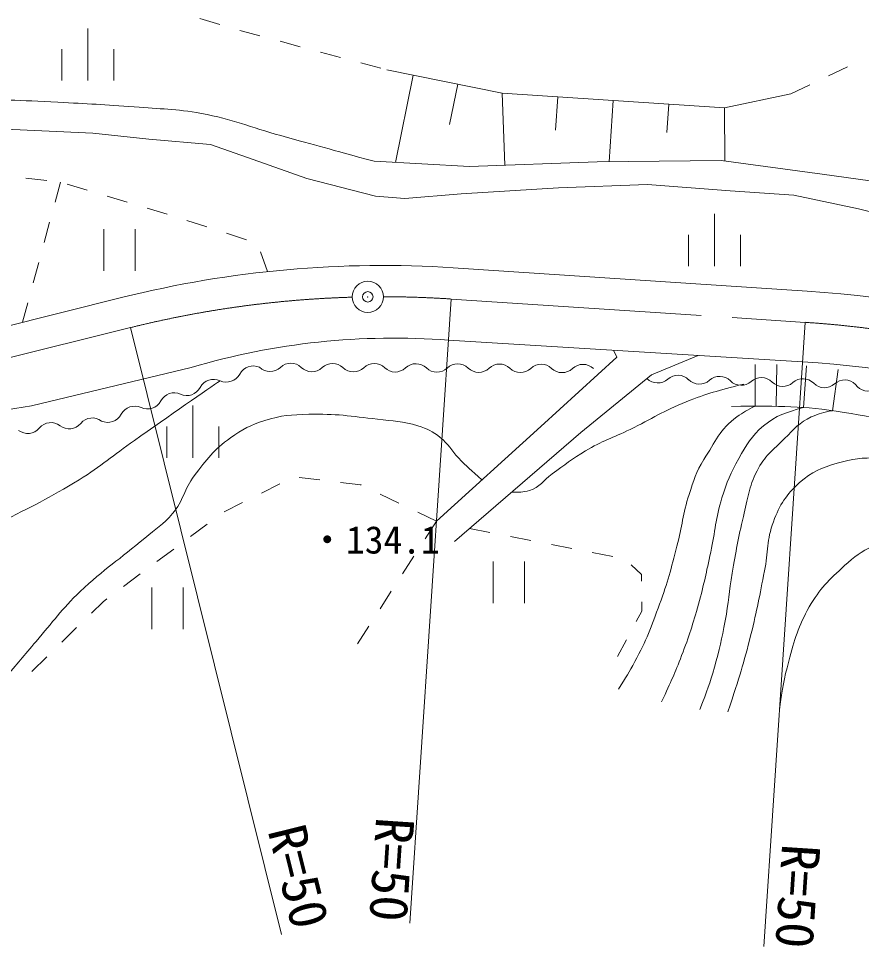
# Model space of a CAD drawing. Units: millimetres, scale not verified. Extents: x 40000 to 680000, y 20000 to 380000.
# Drawn here: x 454117 to 494513, y 271418 to 315924 of the extents above; entities that cross this region are included whole.
import ezdxf
from ezdxf.enums import TextEntityAlignment as Align

# ---------------------------------------------------------------- set-up
doc = ezdxf.new("R2010")
doc.units = ezdxf.units.MM
doc.header["$LTSCALE"] = 1000
doc.header["$PDMODE"] = 32
doc.header["$PDSIZE"] = 500
doc.linetypes.add('CHAIN', pattern=[18.5, 12, -1.5, 3.5, -1.5])
for name, color, linetype, lineweight in [('M-BGD', 7, 'Continuous', 13), ('M-BMK', 2, 'CHAIN', 13), ('M-BMK-SRVR', 3, 'Continuous', 13)]:
    doc.layers.add(name, color=color, linetype=linetype, lineweight=lineweight)
doc.styles.add('ＭＳ ゴシック', font='')
doc.styles.get('ＭＳ ゴシック').set_extended_font_data('MS Gothic')

msp = doc.modelspace()

# ---------------------------------------------------------------- linework, layer by layer
at = {"layer": 'M-BGD'}
for p, q in [((462806, 315924), (463764, 315638)), ((457437, 312951), (457437, 315451)), ((464722, 315352), (464851, 315313)), ((464851, 315313), (465687, 315090)), ((466653, 314832), (467619, 314573)), ((456187, 312951), (456187, 314451)), ((458687, 312951), (458687, 314451)), ((468585, 314315), (469551, 314057)), ((470517, 313799), (471483, 313540)), ((471769, 313464), (477292, 312352)), ((492938, 313182), (493839, 313615)), ((473031, 313210), (472188, 309021)), ((475162, 312781), (474772, 310842)), ((491135, 312316), (492036, 312749)), ((477292, 312352), (487943, 311635)), ((477416, 308891), (477292, 312352)), ((479955, 312173), (479847, 310573)), ((482618, 311993), (482420, 309056)), ((487943, 311635), (491135, 312316)), ((485280, 311814), (485189, 310451)), ((487974, 309096), (487943, 311635)), ((457672, 310433), (451773, 310687)), ((460366, 310141), (457672, 310433)), ((463316, 309886), (460366, 310141)), ((465355, 309158), (463316, 309886)), ((467940, 308248), (465355, 309158)), ((471163, 309076), (475732, 308830)), ((475732, 308830), (481849, 309049)), ((481849, 309049), (487785, 309122)), ((487785, 309122), (492627, 308466)), ((492627, 308466), (496523, 307920)), ((455465, 308159), (454472, 308276)), ((456129, 308080), (455867, 307115)), ((457403, 307696), (456446, 307985)), ((471217, 307410), (467940, 308248)), ((479992, 307811), (475332, 307520)), ((484253, 307957), (479992, 307811)), ((488222, 307665), (484253, 307957)), ((491280, 307447), (488222, 307665)), ((459318, 307119), (458361, 307407)), ((472637, 307301), (471217, 307410)), ((475332, 307520), (472637, 307301)), ((494375, 306791), (491280, 307447)), ((461233, 306542), (460276, 306830)), ((497361, 306063), (494375, 306791)), ((463138, 305932), (462186, 306240)), ((487468, 304054), (487468, 306554)), ((455605, 306150), (455344, 305185)), ((458207, 305829), (458207, 303829)), ((459707, 305829), (459707, 303829)), ((465041, 305316), (464089, 305624)), ((486218, 304054), (486218, 305554)), ((488718, 304054), (488718, 305554)), ((466048, 303785), (465719, 304729)), ((455082, 304220), (454821, 303254)), ((474950, 303969), (491914, 302850)), ((451835, 300741), (459113, 302554)), ((454559, 302289), (454307, 301357)), ((474852, 302472), (472877, 272537)), ((491815, 301353), (489840, 271418)), ((459475, 301098), (466726, 271988)), ((474721, 300497), (491690, 299462)), ((482625, 300015), (482788, 299685)), ((482788, 299685), (479149, 296359)), ((484451, 298838), (486684, 299767)), ((454742, 297343), (462397, 299189)), ((489419, 297327), (489415, 299327)), ((490431, 297323), (490462, 299323)), ((491739, 297268), (491888, 299262)), ((493130, 297116), (493404, 299097)), ((481063, 296077), (484451, 298838)), ((454742, 297343), (448735, 296418)), ((462472, 294858), (462472, 297358)), ((461222, 294858), (461222, 296358)), ((463722, 294858), (463722, 296358)), ((479149, 296359), (474149, 291817)), ((475007, 290837), (481063, 296077)), ((468558, 293791), (467565, 293910)), ((466646, 293604), (465752, 293157)), ((470523, 293555), (469551, 293671)), ((470542, 293546), (470523, 293555)), ((472345, 292681), (471444, 293114)), ((464857, 292710), (463963, 292263)), ((474149, 291817), (473247, 292249)), ((463154, 291676), (462353, 291078)), ((474149, 291817), (473607, 290976)), ((475725, 291458), (476707, 291267)), ((477688, 291076), (478670, 290885)), ((479651, 290693), (480633, 290502)), ((461551, 290479), (460750, 289881)), ((481614, 290311), (482596, 290120)), ((473065, 290136), (472523, 289295)), ((476871, 289883), (476871, 287883)), ((478371, 289883), (478371, 287883)), ((483474, 289727), (483970, 289258)), ((459949, 289283), (459147, 288685)), ((483970, 289258), (483974, 288941)), ((460500, 288642), (460500, 286642)), ((462000, 288642), (462000, 286642)), ((471981, 288455), (471440, 287614)), ((458167, 287954), (457612, 287410)), ((458346, 288087), (458167, 287954)), ((483986, 287941), (483992, 287505)), ((483992, 287505), (483724, 287009)), ((456897, 286711), (456183, 286011)), ((470898, 286774), (470356, 285933)), ((483250, 286128), (482816, 285324)), ((455468, 285311), (454754, 284612))]:
    msp.add_line(p, q, dxfattribs=at)
for centre, radius, start, end in [((471560, 252581), 51500, 86.2256, 103.9871), ((488523, 251462), 51500, 57.5773, 86.2256), ((472098, 266499), 34098, 85.5879, 106.5293), ((465361, 298538), 725, 65.1803, 152.3859), ((466167, 299719), 725, 226.177, 313.3827), ((467163, 298665), 725, 46.177, 133.3827), ((468167, 299711), 725, 226.177, 313.3827), ((469163, 298657), 725, 46.177, 133.3827), ((470167, 299703), 725, 226.177, 313.3827), ((471163, 298650), 725, 46.177, 133.3827), ((472167, 299696), 725, 226.177, 313.3827), ((473163, 298642), 725, 46.177, 133.3827), ((474167, 299688), 725, 226.177, 313.3827), ((475163, 298634), 725, 46.177, 133.3827), ((476167, 299680), 725, 226.177, 313.3827), ((477163, 298627), 725, 46.177, 133.3827), ((478167, 299673), 725, 226.177, 313.3827), ((479163, 298619), 725, 46.177, 133.3827), ((480167, 299665), 725, 226.177, 313.3827), ((481163, 298611), 725, 46.177, 133.3827), ((488764, 251384), 48167, 57.8681, 86.5171), ((464076, 299210), 725, 245.1803, 332.3859), ((484747, 299170), 725, 224.7702, 311.9759), ((485717, 298092), 725, 44.7702, 131.9759), ((487716, 298036), 725, 44.7702, 131.9759), ((489715, 297979), 725, 44.7702, 131.9759), ((491715, 297922), 725, 44.7702, 131.9759), ((462183, 298566), 725, 245.1803, 332.3859), ((463468, 297894), 725, 65.1803, 152.3859), ((486746, 299114), 725, 224.7702, 311.9759), ((488746, 299057), 725, 224.7702, 311.9759), ((490745, 299000), 725, 224.7702, 311.9759), ((492744, 298943), 725, 224.7702, 311.9759), ((493714, 297865), 725, 44.7702, 131.9759), ((494829, 298782), 725, 214.0689, 301.2746), ((461574, 297250), 725, 65.1803, 152.3859), ((459681, 296606), 725, 65.1803, 152.3859), ((460289, 297922), 725, 245.1803, 332.3859), ((458396, 297278), 725, 245.1803, 332.3859), ((455666, 295818), 725, 52.8393, 140.045), ((456542, 296973), 725, 232.8393, 320.045), ((457654, 296042), 725, 52.8393, 140.045), ((454555, 296749), 725, 232.8393, 320.045)]:
    msp.add_arc(centre, radius, start, end, dxfattribs=at)
for points, knots in [([(369246, 295522), (371036, 296144), (371499, 296306), (372934, 296833), (374498, 297408), (375362, 297760), (376919, 298353), (378834, 299082), (379898, 299514), (381822, 300216), (383406, 300795), (384302, 301093), (385894, 301650), (387471, 302202), (388347, 302537), (389936, 303055), (391418, 303538), (392265, 303756), (393750, 304230), (395865, 304906), (397027, 305352), (399140, 306037), (400336, 306424), (401013, 306619), (402208, 307012), (404697, 307830), (406072, 308349), (408544, 309219), (410171, 309792), (411069, 310151), (412701, 310710), (415305, 311602), (416710, 312290), (419382, 312947), (420365, 313188), (420929, 313279), (421934, 313405), (422936, 313531), (423505, 313532), (424514, 313577), (426473, 313666), (427571, 313754), (429532, 313721), (430753, 313700), (431436, 313648), (432657, 313606), (436296, 313480), (438341, 313546), (441975, 313319), (443545, 313221), (444429, 313201), (445989, 313004), (448092, 312739), (449243, 312396), (451351, 312172), (453158, 311981), (454182, 312021), (455995, 311914), (457429, 311830), (458234, 311800), (459665, 311685), (460922, 311584), (461638, 311600), (462877, 311370), (464397, 311087), (465200, 310722), (466690, 310309), (468436, 309825), (468983, 309675), (471163, 309076)], [0, 0, 0, 0, 1, 1, 1, 2, 2, 2, 3, 3, 3, 4, 4, 4, 5, 5, 5, 6, 6, 6, 7, 7, 7, 8, 8, 8, 9, 9, 9, 10, 10, 10, 11, 11, 11, 12, 12, 12, 13, 13, 13, 14, 14, 14, 15, 15, 15, 16, 16, 16, 17, 17, 17, 18, 18, 18, 19, 19, 19, 20, 20, 20, 21, 21, 21, 22, 22, 22, 23, 23, 23, 23]), ([(404124, 286190), (404639, 286664), (404886, 286856), (405467, 287118), (406205, 287449), (406706, 287395), (407514, 287437), (408653, 287497), (409291, 287315), (410424, 287182), (411894, 287008), (412709, 286839), (414165, 286574), (416096, 286222), (417155, 285909), (419090, 285583), (420482, 285348), (421265, 285213), (422672, 285103), (423867, 285009), (424543, 285046), (425742, 285071), (428558, 285129), (430134, 285269), (432937, 285551), (434588, 285717), (435492, 285965), (437126, 286254), (439669, 286704), (441120, 286846), (443618, 287501), (445247, 287929), (446095, 288384), (447647, 289036), (449888, 289978), (451081, 290645), (453244, 291755), (454735, 292520), (455590, 292920), (457017, 293801), (458099, 294469), (458633, 294954), (459671, 295688), (461267, 296816), (463249, 298189), (463772, 298552)], [0, 0, 0, 0, 1, 1, 1, 2, 2, 2, 3, 3, 3, 4, 4, 4, 5, 5, 5, 6, 6, 6, 7, 7, 7, 8, 8, 8, 9, 9, 9, 10, 10, 10, 11, 11, 11, 12, 12, 12, 13, 13, 13, 14, 14, 14, 15, 15, 15, 15]), ([(477751, 293211), (478107, 293186), (478278, 293201), (478599, 293291), (479105, 293432), (479260, 293776), (479688, 294081), (480308, 294523), (480637, 294799), (481289, 295191), (482082, 295668), (482593, 295812), (483425, 296217), (484478, 296729), (485026, 297110), (486116, 297541), (487164, 297955), (487572, 298062), (488871, 298395)], [0, 0, 0, 0, 1, 1, 1, 2, 2, 2, 3, 3, 3, 4, 4, 4, 5, 5, 5, 6, 6, 6, 6]), ([(489419, 297327), (489013, 297150), (488868, 297043), (488545, 296814), (487722, 296230), (487506, 295622), (486963, 294772), (486579, 294171), (486480, 293766), (486256, 293089), (485945, 292149), (485925, 291579), (485673, 290621), (485383, 289524), (485237, 288902), (484842, 287839), (484433, 286738), (484215, 286109), (483653, 285079), (483365, 284551), (483261, 284360), (482868, 283755)], [0, 0, 0, 0, 1, 1, 1, 2, 2, 2, 3, 3, 3, 4, 4, 4, 5, 5, 5, 6, 6, 6, 7, 7, 7, 7]), ([(523355, 284108), (522700, 283999), (522387, 284065), (521769, 284108), (518328, 284353), (517181, 286924), (514200, 288660), (511862, 290022), (510517, 290725), (508139, 292016), (506226, 293054), (505258, 293867), (503223, 294643), (501418, 295331), (500312, 295422), (498437, 295891), (496583, 296356), (495568, 296746), (493678, 297036), (491596, 297355), (490780, 297335), (488293, 297322)], [0, 0, 0, 0, 1, 1, 1, 2, 2, 2, 3, 3, 3, 4, 4, 4, 5, 5, 5, 6, 6, 6, 7, 7, 7, 7]), ([(446502, 277445), (447433, 278022), (447718, 278236), (448445, 278812), (449698, 279805), (450228, 280558), (451307, 281738), (452185, 282699), (452622, 283285), (453463, 284279), (454048, 284970), (454366, 285366), (454958, 286051), (455774, 286995), (456170, 287583), (457072, 288443), (458209, 289526), (458975, 289987), (460169, 291006), (460695, 291455), (461044, 291654), (461493, 292180), (462024, 292803), (462046, 293342), (462539, 293996), (463130, 294777), (463473, 295241), (464269, 295811), (464855, 296230), (465228, 296424), (465914, 296644), (466708, 296898), (467194, 296922), (468028, 296943), (469315, 296974), (470037, 296858), (471316, 296708), (472081, 296618), (472526, 296618), (473260, 296387), (473708, 296247), (473961, 296127), (474328, 295832), (474728, 295510), (474847, 295220), (475203, 294850), (475621, 294416), (475779, 294280), (476326, 293795)], [0, 0, 0, 0, 1, 1, 1, 2, 2, 2, 3, 3, 3, 4, 4, 4, 5, 5, 5, 6, 6, 6, 7, 7, 7, 8, 8, 8, 9, 9, 9, 10, 10, 10, 11, 11, 11, 12, 12, 12, 13, 13, 13, 14, 14, 14, 15, 15, 15, 16, 16, 16, 16]), ([(484932, 283149), (485420, 284187), (485558, 284487), (485897, 285370), (486260, 286318), (486429, 286862), (486705, 287839), (486976, 288800), (487072, 289354), (487288, 290329), (487513, 291343), (487515, 291942), (487827, 292932), (488067, 293696), (488237, 294121), (488634, 294817), (489016, 295485), (489231, 295897), (489823, 296387), (490458, 296912), (490880, 297022), (491739, 297268)], [0, 0, 0, 0, 1, 1, 1, 2, 2, 2, 3, 3, 3, 4, 4, 4, 5, 5, 5, 6, 6, 6, 7, 7, 7, 7]), ([(493130, 297116), (492674, 297039), (492491, 296983), (492112, 296814), (491526, 296551), (491287, 296236), (490833, 295782), (490271, 295218), (489870, 294942), (489509, 294233), (489103, 293435), (489074, 292904), (488859, 292034), (488599, 290985), (488505, 290385), (488320, 289319), (488165, 288429), (488149, 287919), (487984, 287031), (487821, 286155), (487716, 285665), (487468, 284810), (487235, 284008), (487132, 283732), (486772, 282790)], [0, 0, 0, 0, 1, 1, 1, 2, 2, 2, 3, 3, 3, 4, 4, 4, 5, 5, 5, 6, 6, 6, 7, 7, 7, 8, 8, 8, 8]), ([(488118, 282678), (488685, 284425), (488855, 284916), (489218, 286380), (489510, 287563), (489634, 288236), (489868, 289432), (490048, 290349), (489966, 290912), (490295, 291788), (490606, 292616), (490894, 293080), (491551, 293672), (492136, 294200), (492590, 294373), (493346, 294592), (494093, 294809), (494544, 294871), (495321, 294839), (496580, 294787), (497315, 294734), (498507, 294323), (499160, 294098), (499513, 293930), (500122, 293605), (501495, 292873), (502261, 292448), (503555, 291586), (504440, 290997), (504950, 290683), (505777, 290015), (507172, 288889), (507862, 288149), (509187, 286941), (510649, 285608), (511496, 284890), (512912, 283508), (513582, 282855), (513974, 282503), (514595, 281803), (515815, 280428), (516466, 279626), (517556, 278146), (519115, 276029), (519549, 275172), (521102, 272424)], [0, 0, 0, 0, 1, 1, 1, 2, 2, 2, 3, 3, 3, 4, 4, 4, 5, 5, 5, 6, 6, 6, 7, 7, 7, 8, 8, 8, 9, 9, 9, 10, 10, 10, 11, 11, 11, 12, 12, 12, 13, 13, 13, 14, 14, 14, 15, 15, 15, 15]), ([(490579, 282783), (490732, 283866), (490791, 284210), (491033, 285100), (491318, 286148), (491472, 286761), (492012, 287703), (492519, 288587), (492950, 289004), (493708, 289685), (494187, 290116), (494484, 290347), (495069, 290617), (495686, 290901), (496065, 291027), (496741, 291095), (497624, 291183), (498150, 291172), (499010, 290951), (499719, 290769), (500089, 290568), (500753, 290259), (501726, 289807), (502262, 289531), (503189, 288993), (503939, 288558), (504398, 288363), (505076, 287823), (506066, 287033), (506465, 286417), (507369, 285530), (508395, 284523), (508995, 283983), (510020, 282974), (510838, 282169), (511323, 281743), (512097, 280897), (513201, 279690), (513737, 278942), (514796, 277696), (515928, 276366), (516289, 275949), (517710, 274305)], [0, 0, 0, 0, 1, 1, 1, 2, 2, 2, 3, 3, 3, 4, 4, 4, 5, 5, 5, 6, 6, 6, 7, 7, 7, 8, 8, 8, 9, 9, 9, 10, 10, 10, 11, 11, 11, 12, 12, 12, 13, 13, 13, 14, 14, 14, 14])]:
    msp.add_open_spline(points, degree=3, knots=knots, dxfattribs=at)
at = {"layer": 'M-BMK'}
for p, q in [((474852, 302472), (491815, 301353)), ((452198, 299285), (459475, 301098))]:
    msp.add_line(p, q, dxfattribs=at)
for centre, start, end in [((471560, 252581), 91.6688, 103.9871), ((471560, 252581), 86.2256, 89.9499), ((488523, 251462), 57.5773, 86.2256)]:
    msp.add_arc(centre, 50000, start, end, dxfattribs=at)
at = {"layer": 'M-BMK-SRVR'}
msp.add_circle((470854, 302576), 750, dxfattribs=at)
msp.add_point((470854, 302576), dxfattribs=at)

# ---------------------------------------------------------------- texts
at = {"layer": 'M-BGD', "style": 'ＭＳ ゴシック'}
msp.add_text('・134.1', height=1320, dxfattribs=at).set_placement((468011, 290923), align=Align.MIDDLE_LEFT)
for rotation, p in [(266.226, (470711, 277691)), (283.987, (465518, 276840)), (266.226, (490169, 276407))]:
    msp.add_text('R=50', height=1833, rotation=rotation, dxfattribs=at).set_placement(p, align=Align.BOTTOM_LEFT)

doc.saveas('drawing.dxf')
